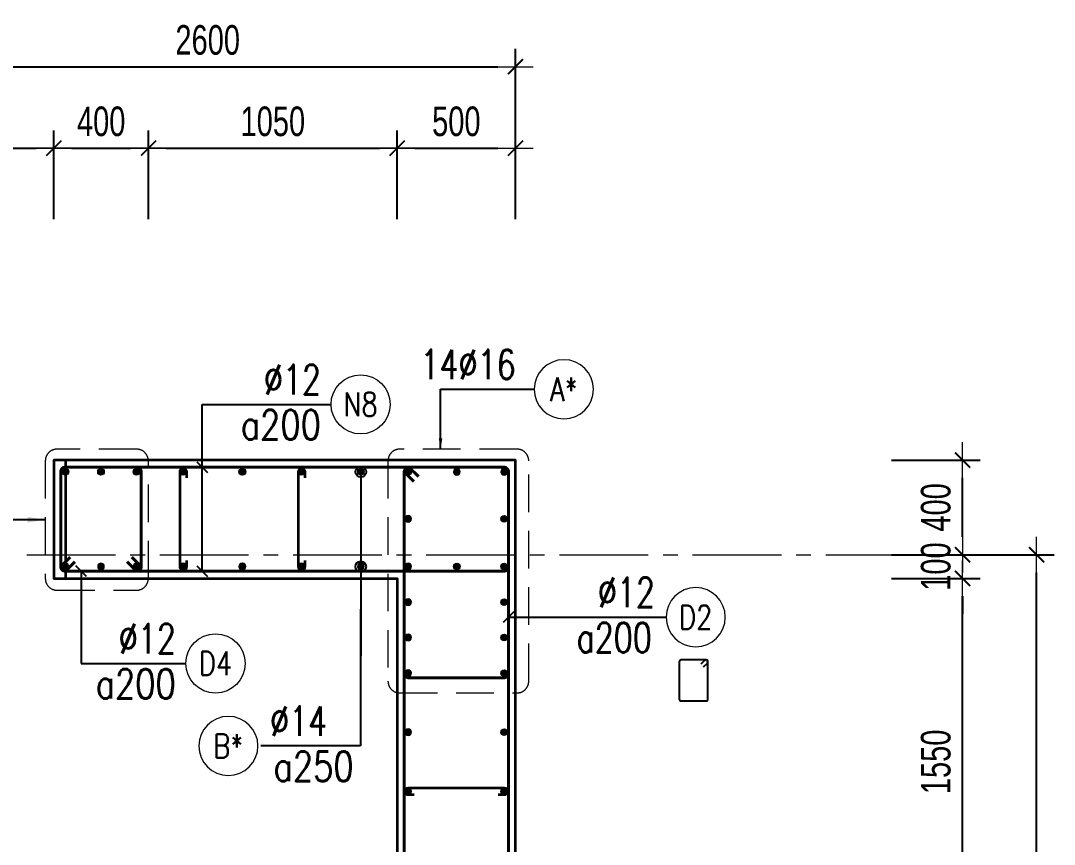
# Model space of a CAD drawing. Header units: millimetres. Extents: x 988833 to 1318015, y -9365 to 47591.
# Drawn here: x 1194053 to 1198419, y 11262 to 14742 of the extents above; entities that cross this region are included whole.
import ezdxf
from ezdxf.enums import TextEntityAlignment as Align

# ---------------------------------------------------------------- set-up
doc = ezdxf.new("R2010")
doc.units = ezdxf.units.MM
doc.header["$MEASUREMENT"] = 0
doc.linetypes.add('HIDDEN2', pattern=[4.7625, 3.175, -1.5875])
doc.linetypes.add('OF_Grid_1$0$CENTER2', pattern=[1.125, 0.75, -0.125, 0.125, -0.125])
doc.layers.get('0').update_dxf_attribs({"lineweight": 20})
doc.layers.get('Defpoints').update_dxf_attribs({"color": 151, "lineweight": 9})
for name, color, linetype, lineweight in [('KC-LEADER', 153, 'Continuous', 18), ('KC-THEP', 6, 'Continuous', 40), ('NDC_S_DIM', 1, 'Continuous', 15), ('NDC_S_HIDDEN', 8, 'HIDDEN2', 13), ('NDC_S_LEADER', 1, 'Continuous', 15), ('NDC_S_REBAR', 4, 'Continuous', 35), ('NDC_S_STIRRUP', 4, 'Continuous', 40), ('NDC_S_VN TEXT', 7, 'Continuous', 20), ('NDC_S_WALL', 6, 'Continuous', 35), ('OF_Grid_1$0$NDC_S_AXIS', 5, 'OF_Grid_1$0$CENTER2', 13)]:
    doc.layers.add(name, color=color, linetype=linetype, lineweight=lineweight)
doc.layers.add('Ligature', color=1, linetype='Continuous')
doc.styles.add('NDC_DIM', font='', dxfattribs={"width": 0.75})
doc.styles.add('NDC_EN TXT', font='romans.shx', dxfattribs={"width": 0.8})
doc.styles.get('NDC_DIM').set_extended_font_data('Dotum')
doc.dimstyles.new('NDC_dim_30', dxfattribs={"dimscale": 30, "dimtxt": 2.5, "dimasz": 1.5, "dimexe": 1.5, "dimexo": 2.5, "dimgap": 1, "dimtad": 1, "dimdec": 0, "dimzin": 0, "dimdsep": 46, "dimtxsty": 'NDC_DIM', "dimblk": 'DIMMARK', "dimcen": 0.09, "dimdle": 1.2, "dimclrd": 1, "dimclre": 1, "dimclrt": 3, "dimadec": 0, "dimazin": 0, "dimtfac": 1, "dimtdec": 0, "dimtix": 1, "dimtofl": 0, "dimtmove": 0, "dimatfit": 3, "dimfxl": 6, "dimfxlon": 1, "dimtolj": 1, "dimtzin": 0, "dimarcsym": 0})
doc.dimstyles.new('NDC_dim_50', dxfattribs={"dimscale": 50, "dimtxt": 2.5, "dimasz": 1.5, "dimexe": 1.5, "dimexo": 2.5, "dimgap": 1, "dimtad": 1, "dimdec": 0, "dimzin": 0, "dimdsep": 46, "dimtxsty": 'NDC_DIM', "dimblk": 'DIMMARK', "dimcen": 0.09, "dimdle": 1.2, "dimclrd": 1, "dimclre": 1, "dimclrt": 3, "dimadec": 0, "dimazin": 0, "dimtfac": 1, "dimtdec": 0, "dimtix": 1, "dimtofl": 0, "dimtmove": 0, "dimatfit": 3, "dimfxl": 6, "dimfxlon": 1, "dimtolj": 1, "dimtzin": 0, "dimarcsym": 0})

# ---------------------------------------------------------------- blocks, each defined once
blk = doc.blocks.new('THEP')
at = {"layer": 'KC-LEADER', "color": 6}
blk.add_circle((0, 0), 14, dxfattribs=at)
at = {"layer": 'KC-THEP'}
for p, q in [((-14, 0), (14, 0)), ((9.9, 9.9), (-9.9, -9.9)), ((-9.9, 9.9), (9.9, -9.9)), ((0, 14), (0, -14))]:
    blk.add_line(p, q, dxfattribs=at)
blk = doc.blocks.new('DIMMARK')
at = {"layer": 'NDC_S_DIM', "color": 1}
blk.add_line((-1.5, 0), (1, 0), dxfattribs=at)
at = {"layer": 'NDC_S_DIM', "color": 2, "const_width": 0.1}
blk.add_lwpolyline([(-0.424, -0.424), (0.424, 0.424)], dxfattribs=at)
blk = doc.blocks.new('*U13')
blk.add_circle((-2.5, 0), 2.5)
at = {"layer": 'NDC_S_VN TEXT', "color": 3, "style": 'NDC_EN TXT', "width": 0.75}
blk.add_attdef('DK1', (0.5, 0.846), '', height=2.5, dxfattribs=at)
at = {"layer": 'NDC_S_VN TEXT', "color": 7, "style": 'NDC_EN TXT', "width": 0.8}
blk.add_attdef('SH2', text='', height=2, dxfattribs=at).set_placement((-2.5, 0), align=Align.MIDDLE)
blk = doc.blocks.new('*U11')
blk.add_circle((-2.5, 0), 2.5)
at = {"layer": 'NDC_S_VN TEXT', "color": 3, "style": 'NDC_EN TXT', "width": 0.75}
for tag, p in [('DK1', (0.5, 0.846)), ('KC1', (0.5, -2.973))]:
    blk.add_attdef(tag, p, '', height=2.5, dxfattribs=at)
at = {"layer": 'NDC_S_VN TEXT', "color": 7, "style": 'NDC_EN TXT', "width": 0.8}
blk.add_attdef('SH2', text='', height=2, dxfattribs=at).set_placement((-2.5, 0), align=Align.MIDDLE)
blk = doc.blocks.new('*U10')
blk.add_circle((2.5, 0), 2.5)
at = {"layer": 'NDC_S_VN TEXT', "color": 3, "style": 'NDC_EN TXT'}
for tag, width, p in [('DK2', 0.75, (-0.85, 0.846)), ('KC2', 0.8, (-0.85, -2.973))]:
    blk.add_attdef(tag, text='', height=2.5, dxfattribs=dict(at, width=width)).set_placement(p, align=Align.RIGHT)
at = {"layer": 'NDC_S_VN TEXT', "color": 7, "style": 'NDC_EN TXT', "width": 0.8}
blk.add_attdef('SH3', text='', height=2, dxfattribs=at).set_placement((2.5, 0), align=Align.MIDDLE)
blk = doc.blocks.new('*D1132')
at = {"layer": 'Defpoints', "color": 0, "ltscale": 200, "transparency": 16777216}
for p in [(1194593.5, 14203.4), (1194193.5, 12536.7), (1194593.5, 12568.2)]:
    blk.add_point(p, dxfattribs=at)
at = {"layer": 'NDC_S_DIM', "color": 1, "lineweight": -2, "ltscale": 200, "transparency": 16777216}
for p, q in [((1194193.5, 13903.4), (1194193.5, 14278.4)), ((1194593.5, 13903.4), (1194593.5, 14278.4)), ((1194268.5, 14203.4), (1194518.5, 14203.4))]:
    blk.add_line(p, q, dxfattribs=at)
at = {"layer": 'NDC_S_DIM', "color": 1, "lineweight": -2, "ltscale": 200, "transparency": 16777216, "xscale": 75, "yscale": 75, "zscale": 75, "rotation": 180}
blk.add_blockref('DIMMARK', (1194193.5, 14203.4), dxfattribs=at)
at = {"layer": 'NDC_S_DIM', "color": 1, "lineweight": -2, "ltscale": 200, "transparency": 16777216, "xscale": 75, "yscale": 75, "zscale": 75}
blk.add_blockref('DIMMARK', (1194593.5, 14203.4), dxfattribs=at)
at = {"layer": 'NDC_S_DIM', "color": 3, "ltscale": 200, "transparency": 16777216, "insert": (1194393.5, 14315.9), "char_height": 125, "attachment_point": 5, "style": 'NDC_DIM'}
blk.add_mtext('\\A1;400', dxfattribs=at)
blk = doc.blocks.new('*D1133')
at = {"layer": 'Defpoints', "color": 0, "ltscale": 200, "transparency": 16777216}
for p in [(1195643.5, 14203.4), (1194593.5, 12568.2), (1195643.5, 12385.6)]:
    blk.add_point(p, dxfattribs=at)
at = {"layer": 'NDC_S_DIM', "color": 1, "lineweight": -2, "ltscale": 200, "transparency": 16777216}
for p, q in [((1194593.5, 13903.4), (1194593.5, 14278.4)), ((1195643.5, 13903.4), (1195643.5, 14278.4)), ((1194668.5, 14203.4), (1195568.5, 14203.4))]:
    blk.add_line(p, q, dxfattribs=at)
at = {"layer": 'NDC_S_DIM', "color": 1, "lineweight": -2, "ltscale": 200, "transparency": 16777216, "xscale": 75, "yscale": 75, "zscale": 75, "rotation": 180}
blk.add_blockref('DIMMARK', (1194593.5, 14203.4), dxfattribs=at)
at = {"layer": 'NDC_S_DIM', "color": 1, "lineweight": -2, "ltscale": 200, "transparency": 16777216, "xscale": 75, "yscale": 75, "zscale": 75}
blk.add_blockref('DIMMARK', (1195643.5, 14203.4), dxfattribs=at)
at = {"layer": 'NDC_S_DIM', "color": 3, "ltscale": 200, "transparency": 16777216, "insert": (1195118.5, 14315.9), "char_height": 125, "attachment_point": 5, "style": 'NDC_DIM'}
blk.add_mtext('\\A1;1050', dxfattribs=at)
blk = doc.blocks.new('*D1134')
at = {"layer": 'Defpoints', "color": 0, "ltscale": 200, "transparency": 16777216}
for p in [(1196143.5, 14203.4), (1196143.5, 12585.6), (1195643.5, 12385.6)]:
    blk.add_point(p, dxfattribs=at)
at = {"layer": 'NDC_S_DIM', "color": 1, "lineweight": -2, "ltscale": 200, "transparency": 16777216}
for p, q in [((1195643.5, 13903.4), (1195643.5, 14278.4)), ((1196143.5, 13903.4), (1196143.5, 14278.4)), ((1195718.5, 14203.4), (1196068.5, 14203.4))]:
    blk.add_line(p, q, dxfattribs=at)
at = {"layer": 'NDC_S_DIM', "color": 1, "lineweight": -2, "ltscale": 200, "transparency": 16777216, "xscale": 75, "yscale": 75, "zscale": 75, "rotation": 180}
blk.add_blockref('DIMMARK', (1195643.5, 14203.4), dxfattribs=at)
at = {"layer": 'NDC_S_DIM', "color": 1, "lineweight": -2, "ltscale": 200, "transparency": 16777216, "xscale": 75, "yscale": 75, "zscale": 75}
blk.add_blockref('DIMMARK', (1196143.5, 14203.4), dxfattribs=at)
at = {"layer": 'NDC_S_DIM', "color": 3, "ltscale": 200, "transparency": 16777216, "insert": (1195893.5, 14315.9), "char_height": 125, "attachment_point": 5, "style": 'NDC_DIM'}
blk.add_mtext('\\A1;500', dxfattribs=at)
blk = doc.blocks.new('*D1140')
at = {"layer": 'Defpoints', "color": 0, "ltscale": 200, "transparency": 16777216}
for p in [(1194193.5, 14203.4), (1194193.5, 13910), (1193543.3, 13839.7)]:
    blk.add_point(p, dxfattribs=at)
at = {"layer": 'NDC_S_DIM', "color": 1, "lineweight": -2, "ltscale": 200, "transparency": 16777216}
for p, q in [((1193543.3, 13964.7), (1193543.3, 14278.4)), ((1194193.5, 14035), (1194193.5, 14278.4)), ((1193618.3, 14203.4), (1194118.5, 14203.4))]:
    blk.add_line(p, q, dxfattribs=at)
at = {"layer": 'NDC_S_DIM', "color": 1, "lineweight": -2, "ltscale": 200, "transparency": 16777216, "xscale": 75, "yscale": 75, "zscale": 75, "rotation": 180}
blk.add_blockref('DIMMARK', (1193543.3, 14203.4), dxfattribs=at)
at = {"layer": 'NDC_S_DIM', "color": 1, "lineweight": -2, "ltscale": 200, "transparency": 16777216, "xscale": 75, "yscale": 75, "zscale": 75}
blk.add_blockref('DIMMARK', (1194193.5, 14203.4), dxfattribs=at)
at = {"layer": 'NDC_S_DIM', "color": 3, "ltscale": 200, "transparency": 16777216, "insert": (1193868.4, 14315.9), "char_height": 125, "attachment_point": 5, "style": 'NDC_DIM'}
blk.add_mtext('\\A1;650', dxfattribs=at)
blk = doc.blocks.new('*D1141')
at = {"layer": 'Defpoints', "color": 0, "ltscale": 200, "transparency": 16777216}
for p in [(1196143.5, 14547.4), (1193543.3, 13839.7), (1196143.5, 12885.6)]:
    blk.add_point(p, dxfattribs=at)
at = {"layer": 'NDC_S_DIM', "color": 1, "lineweight": -2, "ltscale": 200, "transparency": 16777216}
for p, q in [((1193543.3, 14247.4), (1193543.3, 14622.4)), ((1196143.5, 14247.4), (1196143.5, 14622.4)), ((1193618.3, 14547.4), (1196068.5, 14547.4))]:
    blk.add_line(p, q, dxfattribs=at)
at = {"layer": 'NDC_S_DIM', "color": 1, "lineweight": -2, "ltscale": 200, "transparency": 16777216, "xscale": 75, "yscale": 75, "zscale": 75, "rotation": 180}
blk.add_blockref('DIMMARK', (1193543.3, 14547.4), dxfattribs=at)
at = {"layer": 'NDC_S_DIM', "color": 1, "lineweight": -2, "ltscale": 200, "transparency": 16777216, "xscale": 75, "yscale": 75, "zscale": 75}
blk.add_blockref('DIMMARK', (1196143.5, 14547.4), dxfattribs=at)
at = {"layer": 'NDC_S_DIM', "color": 3, "ltscale": 200, "transparency": 16777216, "insert": (1194843.4, 14659.9), "char_height": 125, "attachment_point": 5, "style": 'NDC_DIM'}
blk.add_mtext('\\A1;2600', dxfattribs=at)
blk = doc.blocks.new('*D1142')
at = {"layer": 'Defpoints', "color": 0, "ltscale": 200, "transparency": 16777216}
for p in [(1196820.8, 12885.6), (1198031.5, 12885.6), (1196821, 12485.6)]:
    blk.add_point(p, dxfattribs=at)
at = {"layer": 'NDC_S_DIM', "color": 1, "lineweight": -2, "ltscale": 200, "transparency": 16777216}
for p, q in [((1197731.5, 12885.6), (1198106.5, 12885.6)), ((1198031.5, 12560.6), (1198031.5, 12810.6)), ((1197731.5, 12485.6), (1198106.5, 12485.6))]:
    blk.add_line(p, q, dxfattribs=at)
at = {"layer": 'NDC_S_DIM', "color": 1, "lineweight": -2, "ltscale": 200, "transparency": 16777216, "xscale": 75, "yscale": 75, "zscale": 75}
for p, rotation in [((1198031.5, 12885.6), 90), ((1198031.5, 12485.6), 270)]:
    blk.add_blockref('DIMMARK', p, dxfattribs=dict(at, rotation=rotation))
at = {"layer": 'NDC_S_DIM', "color": 3, "ltscale": 200, "transparency": 16777216, "insert": (1197918.9, 12685.6), "char_height": 125, "attachment_point": 5, "rotation": 90, "style": 'NDC_DIM'}
blk.add_mtext('\\A1;400', dxfattribs=at)
blk = doc.blocks.new('*D1144')
at = {"layer": 'Defpoints', "color": 0, "ltscale": 200, "transparency": 16777216}
for p in [(1196820.8, 12485.6), (1198344.1, 12485.6), (1196820.8, 885.9)]:
    blk.add_point(p, dxfattribs=at)
at = {"layer": 'NDC_S_DIM', "color": 1, "lineweight": -2, "ltscale": 200, "transparency": 16777216}
for p, q in [((1198044.1, 12485.6), (1198419.1, 12485.6)), ((1198344.1, 960.9), (1198344.1, 12410.6)), ((1198044.1, 885.9), (1198419.1, 885.9))]:
    blk.add_line(p, q, dxfattribs=at)
at = {"layer": 'NDC_S_DIM', "color": 1, "lineweight": -2, "ltscale": 200, "transparency": 16777216, "xscale": 75, "yscale": 75, "zscale": 75}
for p, rotation in [((1198344.1, 12485.6), 90), ((1198344.1, 885.9), 270)]:
    blk.add_blockref('DIMMARK', p, dxfattribs=dict(at, rotation=rotation))
at = {"layer": 'NDC_S_DIM', "color": 3, "ltscale": 200, "transparency": 16777216, "insert": (1198231.5, 6685.7), "char_height": 125, "attachment_point": 5, "rotation": 90, "style": 'NDC_DIM'}
blk.add_mtext('\\A1;11600', dxfattribs=at)
blk = doc.blocks.new('*D1168')
at = {"layer": 'Defpoints', "color": 0, "ltscale": 200, "transparency": 16777216}
for p in [(1195643.5, 12385.6), (1198031.5, 12385.6), (1195518.5, 10835.6)]:
    blk.add_point(p, dxfattribs=at)
at = {"layer": 'NDC_S_DIM', "color": 1, "lineweight": -2, "ltscale": 200, "transparency": 16777216}
for p, q in [((1197731.5, 12385.6), (1198106.5, 12385.6)), ((1198031.5, 10910.6), (1198031.5, 12310.6)), ((1197731.5, 10835.6), (1198106.5, 10835.6))]:
    blk.add_line(p, q, dxfattribs=at)
at = {"layer": 'NDC_S_DIM', "color": 1, "lineweight": -2, "ltscale": 200, "transparency": 16777216, "xscale": 75, "yscale": 75, "zscale": 75}
for p, rotation in [((1198031.5, 12385.6), 90), ((1198031.5, 10835.6), 270)]:
    blk.add_blockref('DIMMARK', p, dxfattribs=dict(at, rotation=rotation))
at = {"layer": 'NDC_S_DIM', "color": 3, "ltscale": 200, "transparency": 16777216, "insert": (1197918.9, 11610.6), "char_height": 125, "attachment_point": 5, "rotation": 90, "style": 'NDC_DIM'}
blk.add_mtext('\\A1;1550', dxfattribs=at)
blk = doc.blocks.new('*D1169')
at = {"layer": 'Defpoints', "color": 0, "ltscale": 200, "transparency": 16777216}
for p in [(1195643.5, 12485.6), (1198031.5, 12485.6), (1195643.5, 12385.6)]:
    blk.add_point(p, dxfattribs=at)
at = {"layer": 'NDC_S_DIM', "color": 1, "lineweight": -2, "ltscale": 200, "transparency": 16777216}
for p, q in [((1198031.5, 12560.6), (1198031.5, 12635.6)), ((1197731.5, 12485.6), (1198106.5, 12485.6)), ((1197731.5, 12385.6), (1198106.5, 12385.6)), ((1198031.5, 12310.6), (1198031.5, 12235.6))]:
    blk.add_line(p, q, dxfattribs=at)
at = {"layer": 'NDC_S_DIM', "color": 1, "lineweight": -2, "ltscale": 200, "transparency": 16777216, "xscale": 75, "yscale": 75, "zscale": 75}
for p, rotation in [((1198031.5, 12485.6), 270), ((1198031.5, 12385.6), 90)]:
    blk.add_blockref('DIMMARK', p, dxfattribs=dict(at, rotation=rotation))
at = {"layer": 'NDC_S_DIM', "color": 3, "ltscale": 200, "transparency": 16777216, "insert": (1197918.9, 12435.6), "char_height": 125, "attachment_point": 5, "rotation": 90, "style": 'NDC_DIM'}
blk.add_mtext('\\A1;100', dxfattribs=at)

msp = doc.modelspace()

# ---------------------------------------------------------------- linework, layer by layer
at = {"layer": 'Ligature'}
msp.add_lwpolyline([(1196937.9, 12011.4), (1196953.9, 12027.3, 0.668179), (1196948.1, 12041.3), (1196843.5, 12041.3, 0.414214), (1196835.3, 12033.1), (1196835.3, 11876, 0.414214), (1196843.5, 11867.8), (1196948.1, 11867.8, 0.414214), (1196956.3, 11876), (1196956.3, 12033.1, 0.668179), (1196942.3, 12038.9), (1196926.4, 12022.9)], format="xyb", dxfattribs=at)
at = {"layer": 'NDC_S_HIDDEN', "ltscale": 50}
for points in [[(1194542.7, 12931.8), (1194207.5, 12931.8, 0.414214), (1194157.5, 12881.8), (1194157.5, 12385.6, 0.414214), (1194207.5, 12335.6), (1194542.7, 12335.6, 0.414214), (1194592.7, 12385.6), (1194592.7, 12881.8, 0.414214)], [(1196149.5, 12931.8), (1195654.8, 12931.8, 0.414214), (1195604.8, 12881.8), (1195604.8, 11951.7, 0.414214), (1195654.8, 11901.7), (1196149.5, 11901.7, 0.414214), (1196199.5, 11951.7), (1196199.5, 12881.8, 0.414214)]]:
    msp.add_lwpolyline(points, format="xyb", close=True, dxfattribs=at)
at = {"layer": 'NDC_S_REBAR'}
for points in [[(1194755, 12810.6), (1194755, 12835.6, 1), (1194725, 12835.6), (1194725, 12435.6, 1), (1194755, 12435.6), (1194755, 12460.6)], [(1195255, 12810.6), (1195255, 12835.6, 1), (1195225, 12835.6), (1195225, 12435.6, 1), (1195255, 12435.6), (1195255, 12460.6)], [(1195715, 11470.6), (1195690, 11470.6, -1), (1195690, 11500.6), (1196095.5, 11500.6, -1), (1196095.5, 11470.6), (1196070.5, 11470.6)]]:
    msp.add_lwpolyline(points, format="xyb", dxfattribs=at)
at = {"layer": 'NDC_S_STIRRUP'}
for points in [[(1194282.7, 12455.6), (1194242.7, 12415.6, -0.414214), (1194222.7, 12435.6), (1194222.7, 12835.6, -0.414214), (1194242.7, 12855.6), (1196093.5, 12855.6, -0.414214), (1196113.5, 12835.6), (1196113.5, 12435.6, -0.414214), (1196093.5, 12415.6), (1194242.7, 12415.6, -0.414214), (1194222.7, 12435.6), (1194262.7, 12475.6)], [(1194522.7, 12475.6), (1194562.7, 12435.6, -0.414214), (1194542.7, 12415.6), (1194242.7, 12415.6, -0.414214), (1194222.7, 12435.6), (1194222.7, 12835.6, -0.414214), (1194242.7, 12855.6), (1194542.7, 12855.6, -0.414214), (1194562.7, 12835.6), (1194562.7, 12435.6, -0.414214), (1194542.7, 12415.6), (1194502.7, 12455.6)], [(1195713.5, 12795.6), (1195673.5, 12835.6, -0.414214), (1195693.5, 12855.6), (1196093.5, 12855.6, -0.414214), (1196113.5, 12835.6), (1196113.5, 11985.8, -0.414214), (1196093.5, 11965.8), (1195693.5, 11965.8, -0.414214), (1195673.5, 11985.8), (1195673.5, 12835.6, -0.414214), (1195693.5, 12855.6), (1195733.5, 12815.6)], [(1196103.5, 3317), (1196113.5, 3287), (1196113.5, 12835.6, 0.414214), (1196093.5, 12855.6), (1195693.5, 12855.6, 0.414214), (1195673.5, 12835.6), (1195673.5, 9586.3), (1195673.5, 9586.3)]]:
    msp.add_lwpolyline(points, format="xyb", dxfattribs=at)
at = {"layer": 'NDC_S_WALL', "ltscale": 200}
for points in [[(1196143.5, 485.6), (1196143.5, 12885.6), (1194193.5, 12885.6), (1194193.5, 12885.6), (1194193.5, 12385.6), (1194193.5, 12385.6), (1195643.5, 12385.6), (1195643.5, 12385.6), (1195643.5, 10835.6), (1195643.5, 10835.6), (1194193.5, 10835.6), (1194193.5, 10535.6), (1195643.5, 10535.6), (1195643.5, 10535.6), (1195643.5, 3485.6)], [(1196143.5, 485.6), (1196143.5, 12885.6), (1194243.5, 12885.6), (1194243.5, 12885.6), (1194243.5, 12385.6), (1194243.5, 12385.6), (1195643.5, 12385.6), (1195643.5, 12385.6), (1195643.5, 10835.6), (1195643.5, 10835.6), (1194243.5, 10835.6), (1194243.5, 10535.6), (1195643.5, 10535.6), (1195643.5, 10535.6), (1195643.5, 3485.6)]]:
    msp.add_lwpolyline(points, dxfattribs=at)
at = {"layer": 'OF_Grid_1$0$NDC_S_AXIS', "ltscale": 500}
msp.add_line((1184516.4, 12485.6), (1198344.1, 12485.6), dxfattribs=at)

# ---------------------------------------------------------------- block references
at = {"layer": 'KC-THEP'}
for p, rotation in [((1194242.7, 12835.6), 189.6685645188915), ((1194392.7, 12835.6), 189.6685645188915), ((1194542.7, 12835.6), 189.6685645188915), ((1194740, 12835.6), 189.6685644363809), ((1194989.2, 12835.6), 189.6685644363809), ((1194990, 12835.6), 189.6685644363809), ((1195240, 12835.6), 189.6685644363809), ((1195490, 12835.6), 189.6685644363809), ((1195690, 12835.6), 189.6685644363809), ((1196095.5, 12637.3), 9.668564436380898), ((1195895.4, 12435.6), 9.668564436380898), ((1196095.5, 12435.6), 9.668564436380898), ((1196095.5, 12285.6), 9.668564436380898), ((1196095.5, 12135.6), 9.668564436380898), ((1196095.5, 11985.6), 9.66856443638085), ((1196095.5, 11735.6), 9.66856443638085), ((1196095.5, 11485.6), 9.66856443638085)]:
    msp.add_blockref('THEP', p, dxfattribs=dict(at, rotation=rotation))
at = {"layer": 'KC-THEP', "xscale": -1}
for p, rotation in [((1195895.4, 12835.6), 170.331435563619), ((1196095.5, 12835.6), 170.331435563619), ((1195690, 12637.3), 350.3314355636191), ((1194242.7, 12435.6), 350.3314356461296), ((1194392.7, 12435.6), 350.3314356461296), ((1194542.7, 12435.6), 350.3314356461296), ((1194740, 12435.6), 350.3314355636191), ((1194989.2, 12435.6), 350.3314355636191), ((1194990, 12435.6), 350.3314355636191), ((1195240, 12435.6), 350.3314355636191), ((1195490, 12435.6), 350.3314355636191), ((1195690, 12435.6), 350.3314355636191), ((1195690, 12285.6), 350.3314355636191), ((1195690, 12135.6), 350.3314355636191), ((1195690, 11985.6), 350.3314355636191), ((1195690, 11735.6), 350.3314355636191), ((1195690, 11485.6), 350.3314355636191)]:
    msp.add_blockref('THEP', p, dxfattribs=dict(at, rotation=rotation))
at = {"layer": 'NDC_S_VN TEXT'}
ref = msp.add_blockref('*U13', (1196222.6, 13184.5), dxfattribs=dict(at, xscale=-50, yscale=50, zscale=50))
ref.add_attrib('SH2', 'A*', dxfattribs={"color": 7, "height": 100, "style": 'NDC_EN TXT', "width": 0.8}).set_placement((1196347.6, 13184.5), align=Align.MIDDLE)
ref.add_attrib('DK1', '14%%C16', (1195742.2, 13226.8), dxfattribs={"color": 3, "height": 125, "style": 'NDC_EN TXT', "width": 0.75})
at = {"layer": 'NDC_S_VN TEXT', "xscale": 50, "yscale": 50, "zscale": 50}
for p, values in [((1195364.3, 13120.9), {'SH3': 'N8', 'DK2': '%%C12', 'KC2': 'a200'}), ((1194751.4, 12026.4), {'SH3': 'D4', 'DK2': '%%C12', 'KC2': 'a200'})]:
    msp.add_blockref('*U10', p, dxfattribs=at).add_auto_attribs(values)
at = {"layer": 'NDC_S_VN TEXT'}
ref = msp.add_blockref('*U11', (1196779.5, 12221.7), dxfattribs=dict(at, xscale=-50, yscale=50, zscale=50))
ref.add_attrib('SH2', 'D2', dxfattribs={"color": 7, "height": 100, "style": 'NDC_EN TXT', "width": 0.8}).set_placement((1196904.5, 12221.7), align=Align.MIDDLE)
ref.add_attrib('DK1', '%%C12', (1196491.1, 12264), dxfattribs={"color": 3, "height": 125, "style": 'NDC_EN TXT', "width": 0.75})
ref.add_attrib('KC1', 'a200', (1196401.8, 12073.1), dxfattribs={"color": 3, "height": 125, "style": 'NDC_EN TXT', "width": 0.75})
ref = msp.add_blockref('*U10', (1195055.6, 11677.8), dxfattribs=dict(at, xscale=-50, yscale=50, zscale=50))
ref.add_attrib('SH3', 'B*', dxfattribs={"color": 7, "height": 100, "style": 'NDC_EN TXT', "width": 0.8}).set_placement((1194930.6, 11677.8), align=Align.MIDDLE)
ref.add_attrib('DK2', '%%C14', dxfattribs={"color": 3, "height": 125, "style": 'NDC_EN TXT', "width": 0.75}).set_placement((1195348.1, 11720.1), align=Align.RIGHT)
ref.add_attrib('KC2', 'a250', dxfattribs={"color": 3, "height": 125, "style": 'NDC_EN TXT', "width": 0.8}).set_placement((1195460, 11529.2), align=Align.RIGHT)

# ---------------------------------------------------------------- dimensions: what is measured, and where the dimension line sits
at = {"layer": 'NDC_S_DIM', "ltscale": 200}
for base, p1, p2, picture, middle in [((1196143.5, 14547.4), (1193543.3, 13839.7), (1196143.5, 12885.6), '*D1141', (1194843.4, 14659.9)), ((1194193.5, 14203.4), (1193543.3, 13839.7), (1194193.5, 13910), '*D1140', (1193868.4, 14315.9)), ((1194593.5, 14203.4), (1194193.5, 12536.7), (1194593.5, 12568.2), '*D1132', (1194393.5, 14315.9)), ((1195643.5, 14203.4), (1194593.5, 12568.2), (1195643.5, 12385.6), '*D1133', (1195118.5, 14315.9)), ((1196143.5, 14203.4), (1195643.5, 12385.6), (1196143.5, 12585.6), '*D1134', (1195893.5, 14315.9))]:
    dim = msp.add_linear_dim(base=base, p1=p1, p2=p2, dimstyle='NDC_dim_50', override={"dimtmove": 1}, dxfattribs=at)
    dim.commit()
    dim.dimension.update_dxf_attribs({"geometry": picture, "text_midpoint": middle})
dim = msp.add_linear_dim(base=(1198031.5, 12885.6), p1=(1196821, 12485.6), p2=(1196820.8, 12885.6), angle=90, dimstyle='NDC_dim_50', override={"dimtmove": 1}, dxfattribs=at)
dim.commit()
dim.dimension.update_dxf_attribs({"geometry": '*D1142', "text_midpoint": (1198031.5, 12685.6), "dimtype": 160})
for base, p1, p2, picture, middle in [((1198031.5, 12485.6), (1195643.5, 12385.6), (1195643.5, 12485.6), '*D1169', (1197918.9, 12435.6)), ((1198344.1, 12485.6), (1196820.8, 885.9), (1196820.8, 12485.6), '*D1144', (1198231.5, 6685.7)), ((1198031.5, 12385.6), (1195518.5, 10835.6), (1195643.5, 12385.6), '*D1168', (1197918.9, 11610.6))]:
    dim = msp.add_linear_dim(base=base, p1=p1, p2=p2, angle=90, dimstyle='NDC_dim_50', override={"dimtmove": 1}, dxfattribs=at)
    dim.commit()
    dim.dimension.update_dxf_attribs({"geometry": picture, "text_midpoint": middle})

# ---------------------------------------------------------------- leaders
at = {"layer": 'NDC_S_LEADER'}
for points, dimstyle, override in [([(1195826.9, 12931.8), (1195826.9, 13184.5), (1196222.6, 13184.5)], 'NDC_dim_30', {"dimtad": 0}), ([(1194819.6, 12415.6), (1194819.6, 13120.7), (1195364.3, 13120.7)], 'NDC_dim_30', {"dimtad": 0, "dimldrblk": 'Oblique'}), ([(1194819.6, 12855.6), (1194819.6, 13120.7), (1195364.3, 13120.7)], 'NDC_dim_30', {"dimtad": 0, "dimldrblk": 'Oblique'}), ([(1195490, 12835.6), (1195488.8, 11677.6), (1195068.2, 11677.6)], 'NDC_dim_30', {"dimgap": 1, "dimtad": 0, "dimldrblk": 'Origin'}), ([(1194157.5, 12633.7), (1193618.7, 12633.7)], 'NDC_dim_50', {"dimgap": 1, "dimtad": 0}), ([(1195489.6, 12435.3), (1195488.8, 11677.6), (1195068.2, 11677.6)], 'NDC_dim_30', {"dimgap": 1, "dimtad": 0, "dimldrblk": 'Origin'}), ([(1194308.8, 12415.6), (1194308.8, 12026.4), (1194751.4, 12026.4)], 'NDC_dim_30', {"dimtad": 0, "dimldrblk": 'Oblique'}), ([(1196113.5, 12221.7), (1196781.6, 12221.7)], 'NDC_dim_30', {"dimtad": 0, "dimldrblk": 'Oblique'})]:
    msp.add_leader(points, dimstyle=dimstyle, override=override, dxfattribs=at)

doc.saveas('drawing.dxf')
